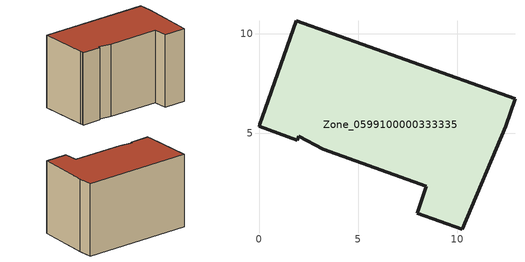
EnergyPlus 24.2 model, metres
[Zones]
Zone_0599100000333335
 floor ground (C_G): 3.25,4.18 2,4.83 1.94,4.65 0,5.34 0.04,5.45 0.16,5.79 1.89,10.66 12.92,6.73 12.46,5.34 10.26,0.15 7.99,0.94 8.44,2.32 z0.47
 wall outside (C_F): 12.92,6.73 1.89,10.66 0.16,5.79 0.04,5.45 0,5.34 1.94,4.65 2,4.83 3.25,4.18 8.44,2.32 7.99,0.94 10.26,0.15 12.46,5.34 12.92,6.73 z0.47:8.06
 roof outside (C_R): 2,4.83 3.25,4.18 8.44,2.32 7.99,0.94 10.26,0.15 12.46,5.34 12.92,6.73 1.89,10.66 0.16,5.79 0.04,5.45 0,5.34 1.94,4.65 z8.06
[BUILDING]
Pand.0599100000333335: North Axis=0; Terrain=City; Loads Convergence Tolerance Value=0.04; Temperature Convergence Tolerance Value=0.4; Solar Distribution=FullExterior; Maximum Number of Warmup Days=25; Minimum Number of Warmup Days=1
[Site:Location]
Rotterdam.The.Hague.AP_ZH_NLD Design_Conditions: Latitude=51.96; Longitude=4.45; Time Zone=1; Elevation=-4.5
[SITE:GROUNDTEMPERATURE:BUILDINGSURFACE]
18, 18, 18, 18, 18, 18, 18, 18, 18, 18, 18, 18
[MATERIAL] Thermal Absorptance=0.9; Solar Absorptance=0.7; Visible Absorptance=0.7
Name | Roughness | Thickness | Conductivity | Density | Specific Heat
G.TC.1975-1991 | MediumSmooth | 0.15 | 0.288461 | 540 | 1210
F.TC.1975-1991 | Rough | 0.3 | 0.230769 | 1920 | 840
R.TC.1975-1991 | MediumRough | 0.2 | 0.153846 | 1500 | 1000
[CONSTRUCTION]
C_G: G.TC.1975-1991
C_F: F.TC.1975-1991
C_R: R.TC.1975-1991
[ZONE]
Zone_0599100000333335: Type=1; Multiplier=1; Ceiling Height=Autocalculate; Volume=Autocalculate; Floor Area=autocalculate; Part of Total Floor Area=Yes
[ZONEINFILTRATION:DESIGNFLOWRATE]
Infil_Zone_0599100000333335: Zone or ZoneList or Space or SpaceList=Zone_0599100000333335; Schedule=AlwaysOn; Design Flow Rate Calculation Method=Flow/Area; Flow Rate per Floor Area=0.003; Constant Term Coefficient=1; Temperature Term Coefficient=0; Velocity Term Coefficient=0; Velocity Squared Term Coefficient=0
[HVACTEMPLATE:ZONE:IDEALLOADSAIRSYSTEM]
Zone_0599100000333335: Maximum Heating Supply Air Temperature=50; Minimum Cooling Supply Air Temperature=13; Maximum Heating Supply Air Humidity Ratio=0.0156; Minimum Cooling Supply Air Humidity Ratio=0.0077; Heating Limit=NoLimit; Cooling Limit=NoLimit; Dehumidification Control Type=ConstantSensibleHeatRatio; Cooling Sensible Heat Ratio=0.7; Dehumidification Setpoint=60; Humidification Control Type=None; Humidification Setpoint=30; Outdoor Air Method=None; Outdoor Air Flow Rate per Person=0.00944; Outdoor Air Flow Rate per Zone Floor Area=0; Outdoor Air Flow Rate per Zone=0; Demand Controlled Ventilation Type=None; Outdoor Air Economizer Type=NoEconomizer; Heat Recovery Type=None; Sensible Heat Recovery Effectiveness=0.7; Latent Heat Recovery Effectiveness=0.65
[ZONECONTROL:THERMOSTAT]
ThermostatControl_Zone_0599100000333335: Zone or ZoneList=Zone_0599100000333335; Control Type Schedule=DualSetpointControlType; Control 1=Thermostat_Zone_0599100000333335; Temperature Difference Between Cutout And Setpoint=0
[THERMOSTATSETPOINT:DUALSETPOINT]
Thermostat_Zone_0599100000333335: Heating Setpoint Temperature Schedule=HeatingSetpoint_Zone_0599100000333335; Cooling Setpoint Temperature Schedule=CoolingSetpoint_Zone_0599100000333335
[SCHEDULE:COMPACT]
HeatingSetpoint_Zone_0599100000333335: Through: 12/31, For: AllDays, Until: 24:00, 21
CoolingSetpoint_Zone_0599100000333335: Through: 12/31, For: AllDays, Until: 24:00, 24
DualSetpointControlType: Through: 12/31, For: AllDays, Until: 24:00, 4
AlwaysOn: Through: 12/31, For: AllDays, Until: 24:00, 1
